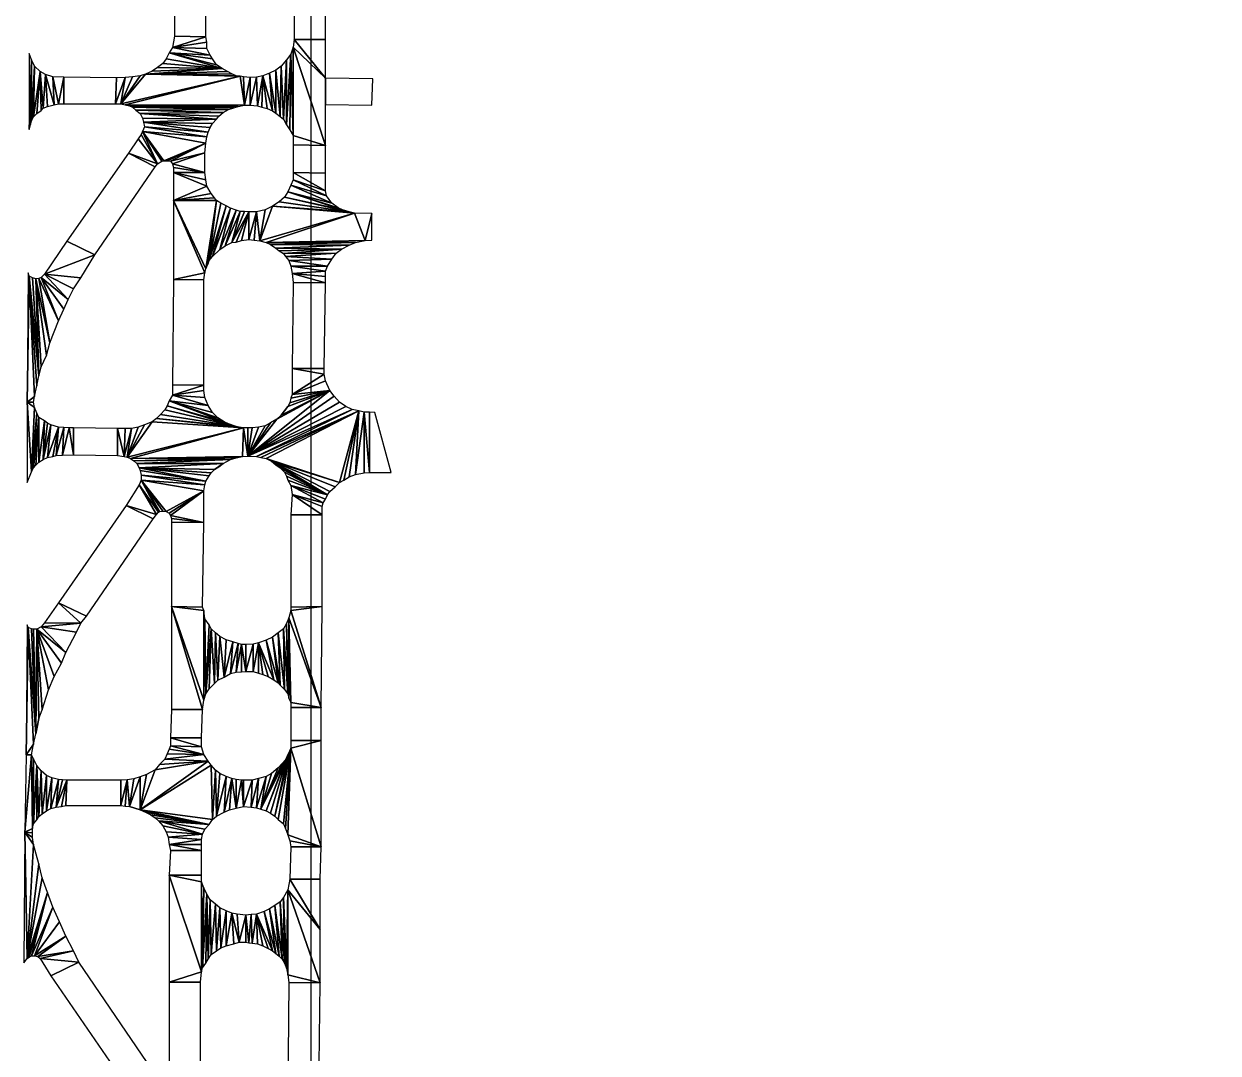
# Model space of a CAD drawing. Extents: x -35426928 to -35396732, y 11996534 to 12011444.
# Drawn here: x -35415096 to -35410660, y 12003824 to 12007646 of the extents above; entities that cross this region are included whole.
import ezdxf

# ---------------------------------------------------------------- set-up
doc = ezdxf.new("R2010")
doc.units = 0

msp = doc.modelspace()

# ---------------------------------------------------------------- linework, layer by layer
at = {"layer": 'mg_to_dxf', "color": 52}
for points in [[(-35408760.1, 12008976.7), (-35414029.9, 12008976.7), (-35414029.9, 12000583), (-35408760.1, 12000583)], [(-35414536, 12007704), (-35414536, 12007601), (-35414420, 12007599), (-35414420, 12007702)], [(-35414092, 12007692), (-35414092, 12007588), (-35413976, 12007588), (-35413976, 12007692)], [(-35414544, 12007559), (-35414544, 12007559), (-35414420, 12007599), (-35414536, 12007601)], [(-35414544, 12007559), (-35414544, 12007559), (-35414416, 12007578), (-35414420, 12007599)], [(-35414096, 12007560), (-35414096, 12007560), (-35413976, 12007445), (-35414092, 12007588)], [(-35414092, 12007588), (-35414092, 12007588), (-35413976, 12007445), (-35413976, 12007588)], [(-35414404, 12007530), (-35414404, 12007530), (-35414544, 12007559), (-35414556, 12007539)], [(-35414416, 12007555), (-35414416, 12007555), (-35414416, 12007578), (-35414544, 12007559)], [(-35414404, 12007530), (-35414404, 12007530), (-35414416, 12007555), (-35414544, 12007559)], [(-35414104, 12007534), (-35414104, 12007534), (-35414096, 12007232), (-35414096, 12007560)], [(-35414096, 12007232), (-35414096, 12007232), (-35413976, 12007195), (-35414096, 12007560)], [(-35414096, 12007560), (-35414096, 12007560), (-35413976, 12007195), (-35413976, 12007445)], [(-35415068, 12007513), (-35415068, 12007513), (-35415076, 12007537), (-35415076, 12007254)], [(-35415068, 12007513), (-35415068, 12007513), (-35415076, 12007254), (-35415072, 12007273)], [(-35415068, 12007287), (-35415068, 12007287), (-35415068, 12007513), (-35415072, 12007273)], [(-35415056, 12007489), (-35415056, 12007489), (-35415068, 12007513), (-35415068, 12007287)], [(-35414360, 12007481), (-35414360, 12007481), (-35414580, 12007499), (-35414600, 12007485)], [(-35414360, 12007481), (-35414360, 12007481), (-35414568, 12007517), (-35414580, 12007499)], [(-35414360, 12007481), (-35414360, 12007481), (-35414556, 12007539), (-35414568, 12007517)], [(-35414360, 12007481), (-35414360, 12007481), (-35414380, 12007495), (-35414556, 12007539)], [(-35414380, 12007495), (-35414380, 12007495), (-35414396, 12007517), (-35414556, 12007539)], [(-35414396, 12007517), (-35414396, 12007517), (-35414404, 12007530), (-35414556, 12007539)], [(-35414132, 12007292), (-35414132, 12007292), (-35414120, 12007513), (-35414140, 12007489)], [(-35414132, 12007292), (-35414132, 12007292), (-35414120, 12007272), (-35414120, 12007513)], [(-35414120, 12007272), (-35414120, 12007272), (-35414108, 12007253), (-35414104, 12007534)], [(-35414120, 12007272), (-35414120, 12007272), (-35414104, 12007534), (-35414120, 12007513)], [(-35414108, 12007253), (-35414108, 12007253), (-35414096, 12007232), (-35414104, 12007534)], [(-35415068, 12007287), (-35415068, 12007287), (-35415060, 12007301), (-35415056, 12007489)], [(-35415036, 12007470), (-35415036, 12007470), (-35415056, 12007489), (-35415060, 12007301)], [(-35415048, 12007314), (-35415048, 12007314), (-35415036, 12007470), (-35415060, 12007301)], [(-35415048, 12007314), (-35415048, 12007314), (-35415032, 12007325), (-35415036, 12007470)], [(-35415036, 12007470), (-35415036, 12007470), (-35415032, 12007325), (-35415024, 12007333)], [(-35415024, 12007333), (-35415024, 12007333), (-35415016, 12007459), (-35415036, 12007470)], [(-35415024, 12007333), (-35415024, 12007333), (-35415008, 12007340), (-35415016, 12007459)], [(-35415008, 12007340), (-35415008, 12007340), (-35414984, 12007346), (-35415016, 12007459)], [(-35414984, 12007346), (-35414984, 12007346), (-35414988, 12007450), (-35415016, 12007459)], [(-35414736, 12007349), (-35414736, 12007349), (-35414292, 12007452), (-35414644, 12007460)], [(-35414736, 12007349), (-35414736, 12007349), (-35414644, 12007460), (-35414664, 12007454)], [(-35414736, 12007349), (-35414736, 12007349), (-35414664, 12007454), (-35414692, 12007450)], [(-35414644, 12007460), (-35414644, 12007460), (-35414340, 12007470), (-35414360, 12007481)], [(-35414644, 12007460), (-35414644, 12007460), (-35414360, 12007481), (-35414620, 12007471)], [(-35414324, 12007461), (-35414324, 12007461), (-35414340, 12007470), (-35414644, 12007460)], [(-35414308, 12007454), (-35414308, 12007454), (-35414324, 12007461), (-35414644, 12007460)], [(-35414292, 12007452), (-35414292, 12007452), (-35414308, 12007454), (-35414644, 12007460)], [(-35414360, 12007481), (-35414360, 12007481), (-35414600, 12007485), (-35414620, 12007471)], [(-35414208, 12007454), (-35414208, 12007454), (-35414232, 12007449), (-35414228, 12007342)], [(-35414208, 12007454), (-35414208, 12007454), (-35414228, 12007342), (-35414212, 12007337)], [(-35414192, 12007332), (-35414192, 12007332), (-35414208, 12007454), (-35414212, 12007337)], [(-35414172, 12007324), (-35414172, 12007324), (-35414184, 12007464), (-35414208, 12007454)], [(-35414192, 12007332), (-35414192, 12007332), (-35414172, 12007324), (-35414208, 12007454)], [(-35414160, 12007315), (-35414160, 12007315), (-35414160, 12007474), (-35414184, 12007464)], [(-35414172, 12007324), (-35414172, 12007324), (-35414160, 12007315), (-35414184, 12007464)], [(-35414144, 12007303), (-35414144, 12007303), (-35414140, 12007489), (-35414160, 12007474)], [(-35414160, 12007315), (-35414160, 12007315), (-35414144, 12007303), (-35414160, 12007474)], [(-35414144, 12007303), (-35414144, 12007303), (-35414132, 12007292), (-35414140, 12007489)], [(-35414984, 12007346), (-35414984, 12007346), (-35414968, 12007349), (-35414988, 12007450)], [(-35414968, 12007349), (-35414968, 12007349), (-35414948, 12007449), (-35414988, 12007450)], [(-35414968, 12007349), (-35414968, 12007349), (-35414948, 12007350), (-35414948, 12007449)], [(-35414752, 12007446), (-35414948, 12007449), (-35414948, 12007350), (-35414756, 12007349)], [(-35414720, 12007447), (-35414720, 12007447), (-35414752, 12007446), (-35414756, 12007349)], [(-35414720, 12007447), (-35414720, 12007447), (-35414756, 12007349), (-35414736, 12007349)], [(-35414736, 12007349), (-35414736, 12007349), (-35414720, 12007346), (-35414292, 12007452)], [(-35414720, 12007447), (-35414720, 12007447), (-35414736, 12007349), (-35414692, 12007450)], [(-35414720, 12007346), (-35414720, 12007346), (-35414276, 12007344), (-35414292, 12007452)], [(-35414292, 12007452), (-35414292, 12007452), (-35414276, 12007344), (-35414280, 12007450)], [(-35414276, 12007344), (-35414276, 12007344), (-35414256, 12007447), (-35414280, 12007450)], [(-35414276, 12007344), (-35414276, 12007344), (-35414256, 12007344), (-35414256, 12007447)], [(-35414232, 12007449), (-35414232, 12007449), (-35414256, 12007447), (-35414256, 12007344)], [(-35414232, 12007449), (-35414232, 12007449), (-35414256, 12007344), (-35414228, 12007342)], [(-35413976, 12007347), (-35413804, 12007344), (-35413800, 12007442), (-35413976, 12007445)], [(-35414300, 12007340), (-35414300, 12007340), (-35414276, 12007344), (-35414720, 12007346)], [(-35414300, 12007340), (-35414300, 12007340), (-35414720, 12007346), (-35414704, 12007342)], [(-35414316, 12007335), (-35414316, 12007335), (-35414300, 12007340), (-35414704, 12007342)], [(-35414316, 12007335), (-35414316, 12007335), (-35414704, 12007342), (-35414692, 12007337)], [(-35414336, 12007328), (-35414336, 12007328), (-35414316, 12007335), (-35414692, 12007337)], [(-35414336, 12007328), (-35414336, 12007328), (-35414692, 12007337), (-35414680, 12007326)], [(-35414356, 12007317), (-35414356, 12007317), (-35414336, 12007328), (-35414680, 12007326)], [(-35414356, 12007317), (-35414356, 12007317), (-35414680, 12007326), (-35414664, 12007314)], [(-35414372, 12007304), (-35414372, 12007304), (-35414356, 12007317), (-35414664, 12007314)], [(-35414664, 12007314), (-35414664, 12007314), (-35414380, 12007292), (-35414372, 12007304)], [(-35414380, 12007292), (-35414380, 12007292), (-35414664, 12007314), (-35414656, 12007296)], [(-35414652, 12007282), (-35414652, 12007282), (-35414380, 12007292), (-35414656, 12007296)], [(-35414396, 12007276), (-35414396, 12007276), (-35414380, 12007292), (-35414652, 12007282)], [(-35414396, 12007276), (-35414396, 12007276), (-35414652, 12007282), (-35414404, 12007262)], [(-35414652, 12007282), (-35414652, 12007282), (-35414648, 12007264), (-35414412, 12007244)], [(-35414652, 12007282), (-35414652, 12007282), (-35414412, 12007244), (-35414404, 12007262)], [(-35414660, 12007236), (-35414660, 12007236), (-35414672, 12007219), (-35414600, 12007127)], [(-35414656, 12007247), (-35414656, 12007247), (-35414660, 12007236), (-35414600, 12007127)], [(-35414656, 12007247), (-35414656, 12007247), (-35414416, 12007227), (-35414648, 12007264)], [(-35414576, 12007138), (-35414576, 12007138), (-35414656, 12007247), (-35414584, 12007136)], [(-35414420, 12007204), (-35414420, 12007204), (-35414656, 12007247), (-35414576, 12007138)], [(-35414656, 12007247), (-35414656, 12007247), (-35414600, 12007127), (-35414584, 12007136)], [(-35414420, 12007204), (-35414420, 12007204), (-35414416, 12007227), (-35414656, 12007247)], [(-35414648, 12007264), (-35414648, 12007264), (-35414416, 12007227), (-35414412, 12007244)], [(-35414096, 12007232), (-35414096, 12007232), (-35414096, 12007197), (-35413976, 12007195)], [(-35414600, 12007127), (-35414600, 12007127), (-35414672, 12007219), (-35414708, 12007166)], [(-35414564, 12007138), (-35414564, 12007138), (-35414420, 12007204), (-35414576, 12007138)], [(-35414552, 12007136), (-35414552, 12007136), (-35414420, 12007204), (-35414564, 12007138)], [(-35414424, 12007168), (-35414424, 12007168), (-35414420, 12007204), (-35414552, 12007136)], [(-35414096, 12007197), (-35414096, 12007094), (-35413976, 12007092), (-35413976, 12007195)], [(-35414708, 12007166), (-35414936, 12006839), (-35414832, 12006789), (-35414608, 12007116)], [(-35414600, 12007127), (-35414600, 12007127), (-35414708, 12007166), (-35414608, 12007116)], [(-35414544, 12007127), (-35414544, 12007127), (-35414424, 12007168), (-35414552, 12007136)], [(-35414424, 12007094), (-35414424, 12007094), (-35414424, 12007168), (-35414544, 12007127)], [(-35414540, 12007113), (-35414540, 12007113), (-35414424, 12007094), (-35414544, 12007127)], [(-35414540, 12007113), (-35414540, 12007113), (-35414540, 12007095), (-35414424, 12007094)], [(-35414420, 12007067), (-35414420, 12007067), (-35414540, 12007095), (-35414416, 12007044)], [(-35414420, 12007067), (-35414420, 12007067), (-35414424, 12007094), (-35414540, 12007095)], [(-35414540, 12007095), (-35414540, 12007095), (-35414540, 12006991), (-35414416, 12007044)], [(-35413972, 12007008), (-35413972, 12007008), (-35414096, 12007067), (-35414104, 12007048)], [(-35413976, 12007026), (-35413976, 12007026), (-35413976, 12007092), (-35414096, 12007094)], [(-35413976, 12007026), (-35413976, 12007026), (-35414096, 12007094), (-35414096, 12007067)], [(-35413972, 12007008), (-35413972, 12007008), (-35413976, 12007026), (-35414096, 12007067)], [(-35414416, 12007044), (-35414416, 12007044), (-35414540, 12006991), (-35414400, 12007016)], [(-35414400, 12007016), (-35414400, 12007016), (-35414540, 12006991), (-35414388, 12007001)], [(-35413912, 12006956), (-35413912, 12006956), (-35414116, 12007023), (-35414128, 12007003)], [(-35413952, 12006981), (-35413952, 12006981), (-35414104, 12007048), (-35414116, 12007023)], [(-35413912, 12006956), (-35413912, 12006956), (-35413928, 12006963), (-35414116, 12007023)], [(-35413928, 12006963), (-35413928, 12006963), (-35413952, 12006981), (-35414116, 12007023)], [(-35413952, 12006981), (-35413952, 12006981), (-35413972, 12007008), (-35414104, 12007048)], [(-35414388, 12007001), (-35414388, 12007001), (-35414540, 12006991), (-35414380, 12006991)], [(-35414420, 12006737), (-35414420, 12006737), (-35414540, 12006991), (-35414424, 12006722)], [(-35414380, 12006991), (-35414380, 12006991), (-35414540, 12006991), (-35414420, 12006737)], [(-35414540, 12006991), (-35414540, 12006991), (-35414540, 12006697), (-35414424, 12006722)], [(-35414412, 12006756), (-35414412, 12006756), (-35414380, 12006991), (-35414420, 12006737)], [(-35414380, 12006991), (-35414380, 12006991), (-35414412, 12006756), (-35414408, 12006768)], [(-35414364, 12006980), (-35414364, 12006980), (-35414380, 12006991), (-35414408, 12006768)], [(-35414408, 12006768), (-35414408, 12006768), (-35414344, 12006971), (-35414364, 12006980)], [(-35414396, 12006782), (-35414396, 12006782), (-35414344, 12006971), (-35414408, 12006768)], [(-35414328, 12006962), (-35414328, 12006962), (-35414344, 12006971), (-35414396, 12006782)], [(-35413868, 12006944), (-35413868, 12006944), (-35414172, 12006969), (-35414220, 12006841)], [(-35414220, 12006841), (-35414220, 12006841), (-35414172, 12006969), (-35414200, 12006956)], [(-35413888, 12006948), (-35413888, 12006948), (-35414148, 12006985), (-35414172, 12006969)], [(-35413868, 12006944), (-35413868, 12006944), (-35413888, 12006948), (-35414172, 12006969)], [(-35413888, 12006948), (-35413888, 12006948), (-35414128, 12007003), (-35414148, 12006985)], [(-35413888, 12006948), (-35413888, 12006948), (-35413912, 12006956), (-35414128, 12007003)], [(-35414368, 12006808), (-35414368, 12006808), (-35414328, 12006962), (-35414396, 12006782)], [(-35414308, 12006955), (-35414308, 12006955), (-35414328, 12006962), (-35414368, 12006808)], [(-35414348, 12006822), (-35414348, 12006822), (-35414308, 12006955), (-35414368, 12006808)], [(-35414292, 12006950), (-35414292, 12006950), (-35414308, 12006955), (-35414348, 12006822)], [(-35414324, 12006834), (-35414324, 12006834), (-35414292, 12006950), (-35414348, 12006822)], [(-35414324, 12006834), (-35414324, 12006834), (-35414276, 12006949), (-35414292, 12006950)], [(-35414260, 12006948), (-35414260, 12006948), (-35414276, 12006949), (-35414324, 12006834)], [(-35414308, 12006836), (-35414308, 12006836), (-35414260, 12006948), (-35414324, 12006834)], [(-35414260, 12006948), (-35414260, 12006948), (-35414308, 12006836), (-35414288, 12006842)], [(-35414288, 12006842), (-35414288, 12006842), (-35414260, 12006845), (-35414260, 12006948)], [(-35414232, 12006948), (-35414232, 12006948), (-35414260, 12006948), (-35414260, 12006845)], [(-35414232, 12006948), (-35414232, 12006948), (-35414260, 12006845), (-35414240, 12006843)], [(-35414220, 12006841), (-35414220, 12006841), (-35414232, 12006948), (-35414240, 12006843)], [(-35414220, 12006841), (-35414220, 12006841), (-35414200, 12006956), (-35414232, 12006948)], [(-35414196, 12006835), (-35414196, 12006835), (-35413868, 12006944), (-35414220, 12006841)], [(-35414196, 12006835), (-35414196, 12006835), (-35413828, 12006842), (-35413868, 12006944)], [(-35413828, 12006842), (-35413828, 12006842), (-35413804, 12006942), (-35413868, 12006944)], [(-35413828, 12006842), (-35413828, 12006842), (-35413804, 12006843), (-35413804, 12006942)], [(-35415020, 12006717), (-35415020, 12006717), (-35414832, 12006789), (-35414936, 12006839)], [(-35413864, 12006835), (-35413864, 12006835), (-35413828, 12006842), (-35414196, 12006835)], [(-35413864, 12006835), (-35413864, 12006835), (-35414196, 12006835), (-35414180, 12006827)], [(-35413888, 12006825), (-35413888, 12006825), (-35413864, 12006835), (-35414180, 12006827)], [(-35415020, 12006717), (-35415020, 12006717), (-35414884, 12006703), (-35414832, 12006789)], [(-35413888, 12006825), (-35413888, 12006825), (-35414180, 12006827), (-35414160, 12006814)], [(-35413916, 12006810), (-35413916, 12006810), (-35413888, 12006825), (-35414160, 12006814)], [(-35413916, 12006810), (-35413916, 12006810), (-35414160, 12006814), (-35414148, 12006804)], [(-35413916, 12006810), (-35413916, 12006810), (-35414148, 12006804), (-35414132, 12006793)], [(-35413936, 12006795), (-35413936, 12006795), (-35413916, 12006810), (-35414132, 12006793)], [(-35413936, 12006795), (-35413936, 12006795), (-35414132, 12006793), (-35414124, 12006782)], [(-35413952, 12006772), (-35413952, 12006772), (-35413936, 12006795), (-35414124, 12006782)], [(-35413952, 12006772), (-35413952, 12006772), (-35414124, 12006782), (-35414112, 12006767)], [(-35413968, 12006747), (-35413968, 12006747), (-35413952, 12006772), (-35414112, 12006767)], [(-35413968, 12006747), (-35413968, 12006747), (-35414112, 12006767), (-35414104, 12006746)], [(-35413976, 12006728), (-35413976, 12006728), (-35413968, 12006747), (-35414104, 12006746)], [(-35413976, 12006728), (-35413976, 12006728), (-35414104, 12006746), (-35414100, 12006719)], [(-35415076, 12006710), (-35415076, 12006710), (-35415080, 12006722), (-35415084, 12006241)], [(-35415076, 12006710), (-35415076, 12006710), (-35415084, 12006241), (-35415056, 12006263)], [(-35415064, 12006703), (-35415064, 12006703), (-35415076, 12006710), (-35415040, 12006339)], [(-35415048, 12006302), (-35415048, 12006302), (-35415076, 12006710), (-35415056, 12006263)], [(-35415040, 12006339), (-35415040, 12006339), (-35415076, 12006710), (-35415048, 12006302)], [(-35415040, 12006339), (-35415040, 12006339), (-35415052, 12006700), (-35415064, 12006703)], [(-35415040, 12006701), (-35415040, 12006701), (-35415052, 12006700), (-35415000, 12006462)], [(-35415032, 12006373), (-35415032, 12006373), (-35415052, 12006700), (-35415040, 12006339)], [(-35415032, 12006373), (-35415032, 12006373), (-35415012, 12006415), (-35415052, 12006700)], [(-35415012, 12006415), (-35415012, 12006415), (-35415000, 12006462), (-35415052, 12006700)], [(-35415040, 12006701), (-35415040, 12006701), (-35414968, 12006544), (-35415032, 12006705)], [(-35415000, 12006462), (-35415000, 12006462), (-35414968, 12006544), (-35415040, 12006701)], [(-35415032, 12006705), (-35415032, 12006705), (-35414932, 12006623), (-35415020, 12006717)], [(-35414968, 12006544), (-35414968, 12006544), (-35414948, 12006587), (-35415032, 12006705)], [(-35414948, 12006587), (-35414948, 12006587), (-35414932, 12006623), (-35415032, 12006705)], [(-35414932, 12006623), (-35414932, 12006623), (-35414912, 12006662), (-35415020, 12006717)], [(-35414912, 12006662), (-35414912, 12006662), (-35414884, 12006703), (-35415020, 12006717)], [(-35414424, 12006722), (-35414424, 12006722), (-35414540, 12006697), (-35414428, 12006696)], [(-35413976, 12006728), (-35413976, 12006728), (-35414100, 12006719), (-35413976, 12006708)], [(-35414100, 12006719), (-35414100, 12006719), (-35414096, 12006686), (-35413976, 12006685)], [(-35414100, 12006719), (-35414100, 12006719), (-35413976, 12006685), (-35413976, 12006708)], [(-35414540, 12006697), (-35414544, 12006306), (-35414428, 12006305), (-35414428, 12006696)], [(-35413980, 12006366), (-35413976, 12006685), (-35414096, 12006686), (-35414100, 12006367)], [(-35413980, 12006346), (-35413980, 12006346), (-35413980, 12006366), (-35414100, 12006367)], [(-35413980, 12006346), (-35413980, 12006346), (-35414100, 12006367), (-35414100, 12006270)], [(-35413976, 12006321), (-35413976, 12006321), (-35413980, 12006346), (-35414100, 12006270)], [(-35414544, 12006267), (-35414544, 12006267), (-35414428, 12006305), (-35414544, 12006306)], [(-35414544, 12006267), (-35414544, 12006267), (-35414428, 12006285), (-35414428, 12006305)], [(-35414100, 12006270), (-35414100, 12006270), (-35413960, 12006285), (-35413976, 12006321)], [(-35415056, 12006263), (-35415056, 12006263), (-35415084, 12006241), (-35415060, 12006242)], [(-35414412, 12006229), (-35414412, 12006229), (-35414544, 12006267), (-35414556, 12006246)], [(-35414424, 12006259), (-35414424, 12006259), (-35414428, 12006285), (-35414544, 12006267)], [(-35414412, 12006229), (-35414412, 12006229), (-35414424, 12006259), (-35414544, 12006267)], [(-35414264, 12006041), (-35414264, 12006041), (-35413960, 12006285), (-35414156, 12006178)], [(-35414264, 12006041), (-35414264, 12006041), (-35413944, 12006264), (-35413960, 12006285)], [(-35414264, 12006041), (-35414264, 12006041), (-35413924, 12006242), (-35413944, 12006264)], [(-35414156, 12006178), (-35414156, 12006178), (-35413960, 12006285), (-35414140, 12006193)], [(-35413960, 12006285), (-35413960, 12006285), (-35414116, 12006225), (-35414140, 12006193)], [(-35413960, 12006285), (-35413960, 12006285), (-35414108, 12006239), (-35414116, 12006225)], [(-35413960, 12006285), (-35413960, 12006285), (-35414104, 12006256), (-35414108, 12006239)], [(-35413960, 12006285), (-35413960, 12006285), (-35414100, 12006270), (-35414104, 12006256)], [(-35415056, 12006222), (-35415056, 12006222), (-35415060, 12006242), (-35415084, 12006241)], [(-35415056, 12006222), (-35415056, 12006222), (-35415084, 12006241), (-35415068, 12005983)], [(-35415068, 12005983), (-35415068, 12005983), (-35415084, 12006241), (-35415084, 12005943)], [(-35415048, 12006200), (-35415048, 12006200), (-35415056, 12006222), (-35415068, 12005983)], [(-35414308, 12006151), (-35414308, 12006151), (-35414572, 12006213), (-35414588, 12006195)], [(-35414308, 12006151), (-35414308, 12006151), (-35414564, 12006228), (-35414572, 12006213)], [(-35414352, 12006168), (-35414352, 12006168), (-35414556, 12006246), (-35414564, 12006228)], [(-35414308, 12006151), (-35414308, 12006151), (-35414336, 12006161), (-35414564, 12006228)], [(-35414336, 12006161), (-35414336, 12006161), (-35414352, 12006168), (-35414564, 12006228)], [(-35414352, 12006168), (-35414352, 12006168), (-35414376, 12006183), (-35414556, 12006246)], [(-35414376, 12006183), (-35414376, 12006183), (-35414396, 12006203), (-35414556, 12006246)], [(-35414396, 12006203), (-35414396, 12006203), (-35414412, 12006229), (-35414556, 12006246)], [(-35414264, 12006041), (-35414264, 12006041), (-35413900, 12006225), (-35413924, 12006242)], [(-35414264, 12006041), (-35414264, 12006041), (-35413876, 12006214), (-35413900, 12006225)], [(-35414264, 12006041), (-35414264, 12006041), (-35414232, 12006040), (-35413876, 12006214)], [(-35413876, 12006214), (-35413876, 12006214), (-35414232, 12006040), (-35413852, 12006209)], [(-35414116, 12006225), (-35414116, 12006225), (-35414128, 12006210), (-35414140, 12006193)], [(-35415048, 12006200), (-35415048, 12006200), (-35415068, 12005983), (-35415060, 12005998)], [(-35415040, 12006185), (-35415040, 12006185), (-35415048, 12006200), (-35415060, 12005998)], [(-35415040, 12006185), (-35415040, 12006185), (-35415060, 12005998), (-35415052, 12006008)], [(-35415040, 12006019), (-35415040, 12006019), (-35415040, 12006185), (-35415052, 12006008)], [(-35415020, 12006172), (-35415020, 12006172), (-35415040, 12006185), (-35415040, 12006019)], [(-35415024, 12006028), (-35415024, 12006028), (-35415020, 12006172), (-35415040, 12006019)], [(-35415008, 12006163), (-35415008, 12006163), (-35415020, 12006172), (-35415024, 12006028)], [(-35414712, 12006037), (-35414712, 12006037), (-35414280, 12006146), (-35414620, 12006168)], [(-35414712, 12006037), (-35414712, 12006037), (-35414620, 12006168), (-35414648, 12006157)], [(-35414620, 12006168), (-35414620, 12006168), (-35414280, 12006146), (-35414604, 12006181)], [(-35414308, 12006151), (-35414308, 12006151), (-35414588, 12006195), (-35414604, 12006181)], [(-35414280, 12006146), (-35414280, 12006146), (-35414296, 12006149), (-35414604, 12006181)], [(-35414296, 12006149), (-35414296, 12006149), (-35414308, 12006151), (-35414604, 12006181)], [(-35414264, 12006041), (-35414264, 12006041), (-35414156, 12006178), (-35414180, 12006165)], [(-35414232, 12006040), (-35414232, 12006040), (-35414216, 12006036), (-35413852, 12006209)], [(-35413852, 12006209), (-35413852, 12006209), (-35414216, 12006036), (-35414196, 12006032)], [(-35413852, 12006209), (-35413852, 12006209), (-35414196, 12006032), (-35413924, 12005943)], [(-35413852, 12006209), (-35413852, 12006209), (-35413924, 12005943), (-35413908, 12005952)], [(-35413852, 12006209), (-35413852, 12006209), (-35413908, 12005952), (-35413888, 12005964)], [(-35413852, 12006209), (-35413852, 12006209), (-35413888, 12005964), (-35413864, 12005973)], [(-35413852, 12006209), (-35413852, 12006209), (-35413864, 12005973), (-35413832, 12006204)], [(-35413832, 12006204), (-35413832, 12006204), (-35413864, 12005973), (-35413832, 12005979)], [(-35413832, 12006204), (-35413832, 12006204), (-35413812, 12005980), (-35413812, 12006204)], [(-35413832, 12005979), (-35413832, 12005979), (-35413812, 12005980), (-35413832, 12006204)], [(-35413812, 12005980), (-35413732, 12005980), (-35413792, 12006203), (-35413812, 12006204)], [(-35414996, 12006157), (-35414996, 12006157), (-35415008, 12006163), (-35415024, 12006028)], [(-35414996, 12006157), (-35414996, 12006157), (-35415024, 12006028), (-35415008, 12006036)], [(-35414968, 12006149), (-35414968, 12006149), (-35414996, 12006157), (-35415008, 12006036)], [(-35414968, 12006149), (-35414968, 12006149), (-35415008, 12006036), (-35414988, 12006040)], [(-35414976, 12006043), (-35414976, 12006043), (-35414968, 12006149), (-35414988, 12006040)], [(-35414948, 12006147), (-35414948, 12006147), (-35414968, 12006149), (-35414976, 12006043)], [(-35414952, 12006044), (-35414952, 12006044), (-35414948, 12006147), (-35414976, 12006043)], [(-35414952, 12006044), (-35414952, 12006044), (-35414928, 12006146), (-35414948, 12006147)], [(-35414952, 12006044), (-35414952, 12006044), (-35414912, 12006046), (-35414928, 12006146)], [(-35414928, 12006146), (-35414928, 12006146), (-35414912, 12006046), (-35414912, 12006146)], [(-35414912, 12006046), (-35414748, 12006043), (-35414748, 12006143), (-35414912, 12006146)], [(-35414724, 12006040), (-35414724, 12006040), (-35414720, 12006144), (-35414748, 12006143)], [(-35414724, 12006040), (-35414724, 12006040), (-35414748, 12006143), (-35414748, 12006043)], [(-35414712, 12006037), (-35414712, 12006037), (-35414696, 12006144), (-35414724, 12006040)], [(-35414696, 12006144), (-35414696, 12006144), (-35414720, 12006144), (-35414724, 12006040)], [(-35414712, 12006037), (-35414712, 12006037), (-35414648, 12006157), (-35414672, 12006149)], [(-35414712, 12006037), (-35414712, 12006037), (-35414672, 12006149), (-35414696, 12006144)], [(-35414700, 12006032), (-35414700, 12006032), (-35414280, 12006146), (-35414712, 12006037)], [(-35414700, 12006032), (-35414700, 12006032), (-35414284, 12006040), (-35414280, 12006146)], [(-35414284, 12006040), (-35414284, 12006040), (-35414264, 12006041), (-35414280, 12006146)], [(-35414280, 12006146), (-35414280, 12006146), (-35414264, 12006041), (-35414264, 12006146)], [(-35414264, 12006041), (-35414264, 12006041), (-35414180, 12006165), (-35414200, 12006154)], [(-35414264, 12006041), (-35414264, 12006041), (-35414200, 12006154), (-35414224, 12006149)], [(-35414248, 12006146), (-35414248, 12006146), (-35414264, 12006041), (-35414224, 12006149)], [(-35414248, 12006146), (-35414248, 12006146), (-35414264, 12006146), (-35414264, 12006041)], [(-35414308, 12006035), (-35414308, 12006035), (-35414284, 12006040), (-35414700, 12006032)], [(-35414308, 12006035), (-35414308, 12006035), (-35414700, 12006032), (-35414688, 12006023)], [(-35414328, 12006029), (-35414328, 12006029), (-35414308, 12006035), (-35414688, 12006023)], [(-35414328, 12006029), (-35414328, 12006029), (-35414688, 12006023), (-35414676, 12006014)], [(-35414356, 12006014), (-35414356, 12006014), (-35414328, 12006029), (-35414676, 12006014)], [(-35414356, 12006014), (-35414356, 12006014), (-35414676, 12006014), (-35414668, 12005998)], [(-35414388, 12005991), (-35414388, 12005991), (-35414356, 12006014), (-35414668, 12005998)], [(-35414388, 12005991), (-35414388, 12005991), (-35414668, 12005998), (-35414400, 12005979)], [(-35414668, 12005998), (-35414668, 12005998), (-35414664, 12005987), (-35414420, 12005948)], [(-35414668, 12005998), (-35414668, 12005998), (-35414408, 12005968), (-35414400, 12005979)], [(-35414668, 12005998), (-35414668, 12005998), (-35414420, 12005948), (-35414408, 12005968)], [(-35414388, 12005991), (-35414388, 12005991), (-35414372, 12006001), (-35414356, 12006014)], [(-35414196, 12006032), (-35414196, 12006032), (-35414176, 12006022), (-35413924, 12005943)], [(-35414176, 12006022), (-35414176, 12006022), (-35414160, 12006009), (-35413968, 12005897)], [(-35414176, 12006022), (-35414176, 12006022), (-35413940, 12005927), (-35413924, 12005943)], [(-35414176, 12006022), (-35414176, 12006022), (-35413960, 12005909), (-35413940, 12005927)], [(-35414176, 12006022), (-35414176, 12006022), (-35413968, 12005897), (-35413960, 12005909)], [(-35414160, 12006009), (-35414160, 12006009), (-35414144, 12005997), (-35413968, 12005897)], [(-35414144, 12005997), (-35414144, 12005997), (-35414128, 12005982), (-35413968, 12005897)], [(-35414660, 12005952), (-35414660, 12005952), (-35414668, 12005934), (-35414596, 12005833)], [(-35414664, 12005987), (-35414664, 12005987), (-35414660, 12005970), (-35414420, 12005948)], [(-35414660, 12005970), (-35414660, 12005970), (-35414424, 12005934), (-35414420, 12005948)], [(-35414660, 12005952), (-35414660, 12005952), (-35414424, 12005934), (-35414660, 12005970)], [(-35414428, 12005912), (-35414428, 12005912), (-35414660, 12005952), (-35414568, 12005835)], [(-35414580, 12005837), (-35414580, 12005837), (-35414660, 12005952), (-35414592, 12005835)], [(-35414568, 12005835), (-35414568, 12005835), (-35414660, 12005952), (-35414580, 12005837)], [(-35414660, 12005952), (-35414660, 12005952), (-35414596, 12005833), (-35414592, 12005835)], [(-35414428, 12005912), (-35414428, 12005912), (-35414424, 12005934), (-35414660, 12005952)], [(-35414128, 12005982), (-35414128, 12005982), (-35414120, 12005966), (-35413968, 12005897)], [(-35414120, 12005966), (-35414120, 12005966), (-35414116, 12005952), (-35413968, 12005897)], [(-35414116, 12005952), (-35414116, 12005952), (-35414104, 12005932), (-35413968, 12005897)], [(-35414668, 12005934), (-35414668, 12005934), (-35414716, 12005858), (-35414604, 12005824)], [(-35414596, 12005833), (-35414596, 12005833), (-35414668, 12005934), (-35414604, 12005824)], [(-35414556, 12005829), (-35414556, 12005829), (-35414428, 12005912), (-35414568, 12005835)], [(-35414552, 12005820), (-35414552, 12005820), (-35414428, 12005912), (-35414556, 12005829)], [(-35414428, 12005795), (-35414428, 12005795), (-35414428, 12005912), (-35414552, 12005820)], [(-35413976, 12005881), (-35413976, 12005881), (-35413968, 12005897), (-35414104, 12005932)], [(-35413976, 12005881), (-35413976, 12005881), (-35414104, 12005932), (-35413984, 12005867)], [(-35414104, 12005932), (-35414104, 12005932), (-35414100, 12005898), (-35413984, 12005867)], [(-35414716, 12005858), (-35414968, 12005496), (-35414864, 12005447), (-35414616, 12005808)], [(-35414604, 12005824), (-35414604, 12005824), (-35414716, 12005858), (-35414616, 12005808)], [(-35414100, 12005898), (-35414100, 12005898), (-35414104, 12005823), (-35413988, 12005823)], [(-35413984, 12005867), (-35413984, 12005867), (-35414100, 12005898), (-35413988, 12005854)], [(-35414100, 12005898), (-35414100, 12005898), (-35413988, 12005823), (-35413988, 12005854)], [(-35414548, 12005809), (-35414548, 12005809), (-35414428, 12005795), (-35414552, 12005820)], [(-35413988, 12005482), (-35413988, 12005823), (-35414104, 12005823), (-35414104, 12005480)], [(-35414548, 12005809), (-35414548, 12005809), (-35414548, 12005796), (-35414428, 12005795)], [(-35414548, 12005796), (-35414548, 12005482), (-35414432, 12005480), (-35414428, 12005795)], [(-35414884, 12005421), (-35414884, 12005421), (-35414968, 12005496), (-35415020, 12005422)], [(-35414884, 12005421), (-35414884, 12005421), (-35414864, 12005447), (-35414968, 12005496)], [(-35414548, 12005482), (-35414548, 12005482), (-35414428, 12005467), (-35414432, 12005480)], [(-35414428, 12005134), (-35414428, 12005134), (-35414428, 12005467), (-35414548, 12005482)], [(-35414428, 12005134), (-35414428, 12005134), (-35414548, 12005482), (-35414432, 12005100)], [(-35414432, 12005100), (-35414432, 12005100), (-35414548, 12005482), (-35414548, 12005100)], [(-35414424, 12005437), (-35414424, 12005437), (-35414428, 12005467), (-35414428, 12005134)], [(-35414112, 12005440), (-35414112, 12005440), (-35413992, 12005107), (-35414104, 12005467)], [(-35414104, 12005467), (-35414104, 12005467), (-35413988, 12005482), (-35414104, 12005480)], [(-35413992, 12005107), (-35413992, 12005107), (-35413988, 12005482), (-35414104, 12005467)], [(-35415080, 12005405), (-35415080, 12005405), (-35415084, 12005414), (-35415088, 12004931)], [(-35415032, 12005407), (-35415032, 12005407), (-35414884, 12005421), (-35415020, 12005422)], [(-35415032, 12005407), (-35415032, 12005407), (-35414900, 12005387), (-35414884, 12005421)], [(-35414420, 12005158), (-35414420, 12005158), (-35414424, 12005437), (-35414428, 12005134)], [(-35414408, 12005414), (-35414408, 12005414), (-35414424, 12005437), (-35414420, 12005158)], [(-35414400, 12005400), (-35414400, 12005400), (-35414408, 12005414), (-35414420, 12005158)], [(-35414116, 12005158), (-35414116, 12005158), (-35414120, 12005419), (-35414132, 12005400)], [(-35414112, 12005142), (-35414112, 12005142), (-35414112, 12005440), (-35414120, 12005419)], [(-35414116, 12005158), (-35414116, 12005158), (-35414112, 12005142), (-35414120, 12005419)], [(-35414112, 12005142), (-35414112, 12005142), (-35414104, 12005126), (-35414112, 12005440)], [(-35414104, 12005126), (-35414104, 12005126), (-35413992, 12005107), (-35414112, 12005440)], [(-35415080, 12005405), (-35415080, 12005405), (-35415088, 12004931), (-35415060, 12004971)], [(-35415052, 12005009), (-35415052, 12005009), (-35415080, 12005405), (-35415060, 12004971)], [(-35415068, 12005400), (-35415068, 12005400), (-35415080, 12005405), (-35415052, 12005009)], [(-35415052, 12005009), (-35415052, 12005009), (-35415060, 12005398), (-35415068, 12005400)], [(-35415052, 12005009), (-35415052, 12005009), (-35415048, 12005398), (-35415060, 12005398)], [(-35415040, 12005066), (-35415040, 12005066), (-35415048, 12005398), (-35415052, 12005009)], [(-35415048, 12005398), (-35415048, 12005398), (-35414940, 12005312), (-35415032, 12005407)], [(-35415040, 12005066), (-35415040, 12005066), (-35415028, 12005099), (-35415048, 12005398)], [(-35415028, 12005099), (-35415028, 12005099), (-35415004, 12005173), (-35415048, 12005398)], [(-35415004, 12005173), (-35415004, 12005173), (-35414984, 12005222), (-35415048, 12005398)], [(-35415048, 12005398), (-35415048, 12005398), (-35414956, 12005272), (-35414940, 12005312)], [(-35414984, 12005222), (-35414984, 12005222), (-35414956, 12005272), (-35415048, 12005398)], [(-35414940, 12005312), (-35414940, 12005312), (-35414900, 12005387), (-35415032, 12005407)], [(-35414400, 12005400), (-35414400, 12005400), (-35414420, 12005158), (-35414408, 12005176)], [(-35414388, 12005197), (-35414388, 12005197), (-35414400, 12005400), (-35414408, 12005176)], [(-35414384, 12005384), (-35414384, 12005384), (-35414400, 12005400), (-35414388, 12005197)], [(-35414376, 12005209), (-35414376, 12005209), (-35414384, 12005384), (-35414388, 12005197)], [(-35414368, 12005371), (-35414368, 12005371), (-35414384, 12005384), (-35414376, 12005209)], [(-35414352, 12005220), (-35414352, 12005220), (-35414368, 12005371), (-35414376, 12005209)], [(-35414344, 12005358), (-35414344, 12005358), (-35414368, 12005371), (-35414352, 12005220)], [(-35414144, 12005190), (-35414144, 12005190), (-35414152, 12005384), (-35414172, 12005368)], [(-35414128, 12005174), (-35414128, 12005174), (-35414132, 12005400), (-35414152, 12005384)], [(-35414144, 12005190), (-35414144, 12005190), (-35414128, 12005174), (-35414152, 12005384)], [(-35414128, 12005174), (-35414128, 12005174), (-35414116, 12005158), (-35414132, 12005400)], [(-35414320, 12005351), (-35414320, 12005351), (-35414344, 12005358), (-35414352, 12005220)], [(-35414320, 12005351), (-35414320, 12005351), (-35414352, 12005220), (-35414328, 12005233)], [(-35414328, 12005233), (-35414328, 12005233), (-35414300, 12005345), (-35414320, 12005351)], [(-35414328, 12005233), (-35414328, 12005233), (-35414308, 12005238), (-35414300, 12005345)], [(-35414300, 12005345), (-35414300, 12005345), (-35414308, 12005238), (-35414288, 12005341)], [(-35414308, 12005238), (-35414308, 12005238), (-35414288, 12005240), (-35414288, 12005341)], [(-35414288, 12005341), (-35414288, 12005341), (-35414288, 12005240), (-35414272, 12005241)], [(-35414288, 12005341), (-35414288, 12005341), (-35414272, 12005241), (-35414272, 12005341)], [(-35414244, 12005343), (-35414244, 12005343), (-35414272, 12005341), (-35414272, 12005241)], [(-35414244, 12005343), (-35414244, 12005343), (-35414272, 12005241), (-35414244, 12005241)], [(-35414224, 12005347), (-35414224, 12005347), (-35414244, 12005343), (-35414244, 12005241)], [(-35414224, 12005347), (-35414224, 12005347), (-35414244, 12005241), (-35414224, 12005235)], [(-35414168, 12005210), (-35414168, 12005210), (-35414196, 12005357), (-35414224, 12005347)], [(-35414188, 12005222), (-35414188, 12005222), (-35414224, 12005347), (-35414208, 12005230)], [(-35414188, 12005222), (-35414188, 12005222), (-35414168, 12005210), (-35414224, 12005347)], [(-35414224, 12005347), (-35414224, 12005347), (-35414224, 12005235), (-35414208, 12005230)], [(-35414152, 12005199), (-35414152, 12005199), (-35414172, 12005368), (-35414196, 12005357)], [(-35414168, 12005210), (-35414168, 12005210), (-35414152, 12005199), (-35414196, 12005357)], [(-35414152, 12005199), (-35414152, 12005199), (-35414144, 12005190), (-35414172, 12005368)], [(-35414104, 12005126), (-35414104, 12005126), (-35414104, 12005107), (-35413992, 12005107)], [(-35413992, 12004985), (-35413992, 12005107), (-35414104, 12005107), (-35414104, 12004985)], [(-35415052, 12005009), (-35415052, 12005009), (-35415044, 12005039), (-35415040, 12005066)], [(-35414436, 12004995), (-35414432, 12005100), (-35414548, 12005100), (-35414552, 12004995)], [(-35415060, 12004971), (-35415060, 12004971), (-35415088, 12004931), (-35415068, 12004931)], [(-35414436, 12004961), (-35414436, 12004961), (-35414436, 12004995), (-35414552, 12004995)], [(-35414436, 12004961), (-35414436, 12004961), (-35414552, 12004995), (-35414552, 12004965)], [(-35414104, 12004956), (-35414104, 12004956), (-35413992, 12004985), (-35414104, 12004985)], [(-35413992, 12004590), (-35413992, 12004590), (-35413992, 12004985), (-35414104, 12004956)], [(-35415068, 12004931), (-35415068, 12004931), (-35415088, 12004931), (-35415092, 12004644)], [(-35415068, 12004931), (-35415068, 12004931), (-35415092, 12004644), (-35415064, 12004658)], [(-35415060, 12004917), (-35415060, 12004917), (-35415068, 12004931), (-35415064, 12004658)], [(-35414572, 12004915), (-35414572, 12004915), (-35414428, 12004933), (-35414564, 12004935)], [(-35414572, 12004915), (-35414572, 12004915), (-35414412, 12004908), (-35414428, 12004933)], [(-35414564, 12004935), (-35414564, 12004935), (-35414428, 12004933), (-35414556, 12004953)], [(-35414428, 12004933), (-35414428, 12004933), (-35414552, 12004965), (-35414556, 12004953)], [(-35414428, 12004933), (-35414428, 12004933), (-35414436, 12004961), (-35414552, 12004965)], [(-35414116, 12004932), (-35414116, 12004932), (-35414124, 12004913), (-35414196, 12004723)], [(-35414116, 12004932), (-35414116, 12004932), (-35414196, 12004723), (-35414180, 12004715)], [(-35414116, 12004932), (-35414116, 12004932), (-35414180, 12004715), (-35414164, 12004704)], [(-35414104, 12004956), (-35414104, 12004956), (-35414116, 12004932), (-35414164, 12004704)], [(-35414104, 12004956), (-35414104, 12004956), (-35414164, 12004704), (-35414152, 12004691)], [(-35414104, 12004956), (-35414104, 12004956), (-35414152, 12004691), (-35414132, 12004675)], [(-35414104, 12004956), (-35414104, 12004956), (-35414132, 12004675), (-35414124, 12004658)], [(-35414116, 12004634), (-35414116, 12004634), (-35414104, 12004956), (-35414124, 12004658)], [(-35414116, 12004634), (-35414116, 12004634), (-35413992, 12004590), (-35414104, 12004956)], [(-35415060, 12004917), (-35415060, 12004917), (-35415064, 12004658), (-35415060, 12004675)], [(-35415048, 12004892), (-35415048, 12004892), (-35415060, 12004917), (-35415060, 12004675)], [(-35415048, 12004892), (-35415048, 12004892), (-35415060, 12004675), (-35415048, 12004690)], [(-35415040, 12004702), (-35415040, 12004702), (-35415048, 12004892), (-35415048, 12004690)], [(-35415032, 12004872), (-35415032, 12004872), (-35415048, 12004892), (-35415040, 12004702)], [(-35414664, 12004727), (-35414664, 12004727), (-35414412, 12004908), (-35414608, 12004876)], [(-35414664, 12004727), (-35414664, 12004727), (-35414400, 12004893), (-35414412, 12004908)], [(-35414400, 12004893), (-35414400, 12004893), (-35414664, 12004727), (-35414396, 12004691)], [(-35414608, 12004876), (-35414608, 12004876), (-35414412, 12004908), (-35414592, 12004896)], [(-35414592, 12004896), (-35414592, 12004896), (-35414412, 12004908), (-35414572, 12004915)], [(-35414384, 12004875), (-35414384, 12004875), (-35414400, 12004893), (-35414396, 12004691)], [(-35414124, 12004913), (-35414124, 12004913), (-35414136, 12004899), (-35414216, 12004730)], [(-35414124, 12004913), (-35414124, 12004913), (-35414216, 12004730), (-35414196, 12004723)], [(-35414136, 12004899), (-35414136, 12004899), (-35414152, 12004883), (-35414216, 12004730)], [(-35414152, 12004883), (-35414152, 12004883), (-35414176, 12004862), (-35414216, 12004730)], [(-35415028, 12004712), (-35415028, 12004712), (-35415032, 12004872), (-35415040, 12004702)], [(-35415012, 12004855), (-35415012, 12004855), (-35415032, 12004872), (-35415028, 12004712)], [(-35415012, 12004723), (-35415012, 12004723), (-35415012, 12004855), (-35415028, 12004712)], [(-35414992, 12004846), (-35414992, 12004846), (-35415012, 12004855), (-35415012, 12004723)], [(-35414996, 12004732), (-35414996, 12004732), (-35414992, 12004846), (-35415012, 12004723)], [(-35414968, 12004840), (-35414968, 12004840), (-35414992, 12004846), (-35414996, 12004732)], [(-35414976, 12004737), (-35414976, 12004737), (-35414968, 12004840), (-35414996, 12004732)], [(-35414976, 12004737), (-35414976, 12004737), (-35414952, 12004839), (-35414968, 12004840)], [(-35414936, 12004837), (-35414936, 12004837), (-35414952, 12004839), (-35414976, 12004737)], [(-35414956, 12004740), (-35414956, 12004740), (-35414936, 12004837), (-35414976, 12004737)], [(-35414956, 12004740), (-35414956, 12004740), (-35414940, 12004743), (-35414936, 12004837)], [(-35414940, 12004743), (-35414736, 12004743), (-35414736, 12004837), (-35414936, 12004837)], [(-35414712, 12004839), (-35414712, 12004839), (-35414736, 12004837), (-35414736, 12004743)], [(-35414712, 12004839), (-35414712, 12004839), (-35414736, 12004743), (-35414720, 12004741)], [(-35414704, 12004740), (-35414704, 12004740), (-35414712, 12004839), (-35414720, 12004741)], [(-35414688, 12004842), (-35414688, 12004842), (-35414712, 12004839), (-35414704, 12004740)], [(-35414688, 12004842), (-35414688, 12004842), (-35414704, 12004740), (-35414664, 12004850)], [(-35414664, 12004850), (-35414664, 12004850), (-35414704, 12004740), (-35414664, 12004727)], [(-35414664, 12004727), (-35414664, 12004727), (-35414608, 12004876), (-35414640, 12004858)], [(-35414664, 12004727), (-35414664, 12004727), (-35414640, 12004858), (-35414664, 12004850)], [(-35414384, 12004875), (-35414384, 12004875), (-35414396, 12004691), (-35414380, 12004704)], [(-35414368, 12004862), (-35414368, 12004862), (-35414384, 12004875), (-35414380, 12004704)], [(-35414368, 12004862), (-35414368, 12004862), (-35414380, 12004704), (-35414344, 12004851)], [(-35414344, 12004851), (-35414344, 12004851), (-35414380, 12004704), (-35414352, 12004719)], [(-35414344, 12004851), (-35414344, 12004851), (-35414352, 12004719), (-35414324, 12004844)], [(-35414324, 12004844), (-35414324, 12004844), (-35414352, 12004719), (-35414332, 12004727)], [(-35414324, 12004844), (-35414324, 12004844), (-35414332, 12004727), (-35414308, 12004733)], [(-35414324, 12004844), (-35414324, 12004844), (-35414308, 12004733), (-35414308, 12004840)], [(-35414308, 12004840), (-35414308, 12004840), (-35414308, 12004733), (-35414288, 12004837)], [(-35414308, 12004733), (-35414308, 12004733), (-35414280, 12004739), (-35414288, 12004837)], [(-35414288, 12004837), (-35414288, 12004837), (-35414280, 12004739), (-35414280, 12004837)], [(-35414248, 12004837), (-35414248, 12004837), (-35414280, 12004837), (-35414280, 12004739)], [(-35414248, 12004837), (-35414248, 12004837), (-35414280, 12004739), (-35414252, 12004737)], [(-35414224, 12004843), (-35414224, 12004843), (-35414248, 12004837), (-35414252, 12004737)], [(-35414224, 12004843), (-35414224, 12004843), (-35414252, 12004737), (-35414232, 12004734)], [(-35414216, 12004730), (-35414216, 12004730), (-35414196, 12004851), (-35414232, 12004734)], [(-35414196, 12004851), (-35414196, 12004851), (-35414224, 12004843), (-35414232, 12004734)], [(-35414176, 12004862), (-35414176, 12004862), (-35414196, 12004851), (-35414216, 12004730)], [(-35414664, 12004727), (-35414664, 12004727), (-35414704, 12004740)], [(-35414396, 12004691), (-35414396, 12004691), (-35414664, 12004727), (-35414408, 12004673)], [(-35414664, 12004727), (-35414664, 12004727), (-35414644, 12004719), (-35414408, 12004673)], [(-35414644, 12004719), (-35414644, 12004719), (-35414624, 12004709), (-35414408, 12004673)], [(-35414624, 12004709), (-35414624, 12004709), (-35414608, 12004697), (-35414408, 12004673)], [(-35414608, 12004697), (-35414608, 12004697), (-35414596, 12004686), (-35414408, 12004673)], [(-35414596, 12004686), (-35414596, 12004686), (-35414580, 12004668), (-35414432, 12004637)], [(-35414596, 12004686), (-35414596, 12004686), (-35414432, 12004637), (-35414424, 12004655)], [(-35414424, 12004655), (-35414424, 12004655), (-35414408, 12004673), (-35414596, 12004686)], [(-35414580, 12004668), (-35414580, 12004668), (-35414568, 12004645), (-35414432, 12004637)], [(-35415092, 12004644), (-35415092, 12004644), (-35415096, 12004159), (-35415084, 12004175)], [(-35415064, 12004658), (-35415064, 12004658), (-35415092, 12004644), (-35415064, 12004642)], [(-35415064, 12004624), (-35415064, 12004624), (-35415092, 12004644), (-35415060, 12004598)], [(-35415064, 12004624), (-35415064, 12004624), (-35415064, 12004642), (-35415092, 12004644)], [(-35415092, 12004644), (-35415092, 12004644), (-35415084, 12004175), (-35415060, 12004598)], [(-35414568, 12004645), (-35414568, 12004645), (-35414560, 12004626), (-35414432, 12004637)], [(-35414560, 12004626), (-35414560, 12004626), (-35414436, 12004617), (-35414432, 12004637)], [(-35414560, 12004626), (-35414560, 12004626), (-35414556, 12004599), (-35414436, 12004617)], [(-35414436, 12004617), (-35414436, 12004617), (-35414556, 12004599), (-35414436, 12004599)], [(-35414108, 12004612), (-35414108, 12004612), (-35413992, 12004590), (-35414116, 12004634)], [(-35415060, 12004598), (-35415060, 12004598), (-35415084, 12004175), (-35415040, 12004526)], [(-35414556, 12004599), (-35414556, 12004599), (-35414552, 12004576), (-35414436, 12004576)], [(-35414556, 12004599), (-35414556, 12004599), (-35414436, 12004576), (-35414436, 12004599)], [(-35414436, 12004484), (-35414436, 12004576), (-35414552, 12004576), (-35414556, 12004484)], [(-35414108, 12004612), (-35414108, 12004612), (-35414104, 12004590), (-35413992, 12004590)], [(-35414104, 12004590), (-35414108, 12004470), (-35413996, 12004470), (-35413992, 12004590)], [(-35415084, 12004175), (-35415084, 12004175), (-35415028, 12004475), (-35415040, 12004526)], [(-35414436, 12004460), (-35414436, 12004460), (-35414436, 12004484), (-35414556, 12004484)], [(-35414436, 12004460), (-35414436, 12004460), (-35414556, 12004484), (-35414436, 12004126)], [(-35414436, 12004126), (-35414436, 12004126), (-35414556, 12004484), (-35414556, 12004087)], [(-35415084, 12004175), (-35415084, 12004175), (-35415008, 12004420), (-35415028, 12004475)], [(-35414432, 12004140), (-35414432, 12004140), (-35414436, 12004460), (-35414436, 12004126)], [(-35414428, 12004438), (-35414428, 12004438), (-35414436, 12004460), (-35414432, 12004140)], [(-35414416, 12004414), (-35414416, 12004414), (-35414428, 12004438), (-35414432, 12004140)], [(-35414116, 12004430), (-35414116, 12004430), (-35413996, 12004283), (-35414108, 12004470)], [(-35414108, 12004470), (-35414108, 12004470), (-35413996, 12004283), (-35413996, 12004470)], [(-35415084, 12004175), (-35415084, 12004175), (-35415076, 12004180), (-35415008, 12004420)], [(-35415076, 12004180), (-35415076, 12004180), (-35415068, 12004185), (-35415008, 12004420)], [(-35415068, 12004185), (-35415068, 12004185), (-35414988, 12004365), (-35415008, 12004420)], [(-35414416, 12004414), (-35414416, 12004414), (-35414432, 12004140), (-35414420, 12004158)], [(-35414416, 12004414), (-35414416, 12004414), (-35414420, 12004158), (-35414412, 12004172)], [(-35414404, 12004393), (-35414404, 12004393), (-35414416, 12004414), (-35414412, 12004172)], [(-35414404, 12004393), (-35414404, 12004393), (-35414412, 12004172), (-35414400, 12004190)], [(-35414384, 12004377), (-35414384, 12004377), (-35414404, 12004393), (-35414400, 12004190)], [(-35414128, 12004157), (-35414128, 12004157), (-35414132, 12004402), (-35414144, 12004385)], [(-35414120, 12004139), (-35414120, 12004139), (-35414116, 12004430), (-35414132, 12004402)], [(-35414128, 12004157), (-35414128, 12004157), (-35414120, 12004139), (-35414132, 12004402)], [(-35414120, 12004139), (-35414120, 12004139), (-35414116, 12004114), (-35414116, 12004430)], [(-35414116, 12004114), (-35414116, 12004114), (-35413996, 12004084), (-35414116, 12004430)], [(-35414116, 12004430), (-35414116, 12004430), (-35413996, 12004084), (-35413996, 12004283)], [(-35415068, 12004185), (-35415068, 12004185), (-35415056, 12004185), (-35414988, 12004365)], [(-35415056, 12004185), (-35415056, 12004185), (-35414964, 12004311), (-35414988, 12004365)], [(-35414384, 12004377), (-35414384, 12004377), (-35414400, 12004190), (-35414380, 12004204)], [(-35414368, 12004363), (-35414368, 12004363), (-35414384, 12004377), (-35414380, 12004204)], [(-35414368, 12004363), (-35414368, 12004363), (-35414380, 12004204), (-35414364, 12004214)], [(-35414344, 12004352), (-35414344, 12004352), (-35414368, 12004363), (-35414364, 12004214)], [(-35414344, 12004352), (-35414344, 12004352), (-35414364, 12004214), (-35414344, 12004222)], [(-35414324, 12004343), (-35414324, 12004343), (-35414344, 12004352), (-35414344, 12004222)], [(-35414172, 12004204), (-35414172, 12004204), (-35414204, 12004349), (-35414232, 12004340)], [(-35414160, 12004194), (-35414160, 12004194), (-35414184, 12004360), (-35414204, 12004349)], [(-35414172, 12004204), (-35414172, 12004204), (-35414160, 12004194), (-35414204, 12004349)], [(-35414148, 12004183), (-35414148, 12004183), (-35414164, 12004372), (-35414184, 12004360)], [(-35414160, 12004194), (-35414160, 12004194), (-35414148, 12004183), (-35414184, 12004360)], [(-35414136, 12004172), (-35414136, 12004172), (-35414144, 12004385), (-35414164, 12004372)], [(-35414148, 12004183), (-35414148, 12004183), (-35414136, 12004172), (-35414164, 12004372)], [(-35414136, 12004172), (-35414136, 12004172), (-35414128, 12004157), (-35414144, 12004385)], [(-35415056, 12004185), (-35415056, 12004185), (-35414940, 12004258), (-35414964, 12004311)], [(-35414324, 12004343), (-35414324, 12004343), (-35414344, 12004222), (-35414316, 12004230)], [(-35414296, 12004235), (-35414296, 12004235), (-35414304, 12004339), (-35414324, 12004343)], [(-35414296, 12004235), (-35414296, 12004235), (-35414324, 12004343), (-35414316, 12004230)], [(-35414296, 12004235), (-35414296, 12004235), (-35414272, 12004336), (-35414304, 12004339)], [(-35414296, 12004235), (-35414296, 12004235), (-35414272, 12004235), (-35414272, 12004336)], [(-35414252, 12004338), (-35414252, 12004338), (-35414272, 12004336), (-35414260, 12004233)], [(-35414260, 12004233), (-35414260, 12004233), (-35414272, 12004336), (-35414272, 12004235)], [(-35414248, 12004232), (-35414248, 12004232), (-35414252, 12004338), (-35414260, 12004233)], [(-35414232, 12004340), (-35414232, 12004340), (-35414252, 12004338), (-35414248, 12004232)], [(-35414232, 12004340), (-35414232, 12004340), (-35414248, 12004232), (-35414228, 12004229)], [(-35414188, 12004212), (-35414188, 12004212), (-35414232, 12004340), (-35414208, 12004222)], [(-35414188, 12004212), (-35414188, 12004212), (-35414172, 12004204), (-35414232, 12004340)], [(-35414232, 12004340), (-35414232, 12004340), (-35414228, 12004229), (-35414208, 12004222)], [(-35415056, 12004185), (-35415056, 12004185), (-35415044, 12004182), (-35414940, 12004258)], [(-35415044, 12004182), (-35415044, 12004182), (-35414912, 12004203), (-35414940, 12004258)], [(-35415044, 12004182), (-35415044, 12004182), (-35415036, 12004175), (-35414912, 12004203)], [(-35415036, 12004175), (-35415036, 12004175), (-35414892, 12004161), (-35414912, 12004203)], [(-35415036, 12004175), (-35415036, 12004175), (-35414996, 12004111), (-35414892, 12004161)], [(-35414620, 12003761), (-35414892, 12004161), (-35414996, 12004111), (-35414724, 12003714)], [(-35414436, 12004126), (-35414436, 12004126), (-35414556, 12004087), (-35414440, 12004087)], [(-35414440, 12003772), (-35414440, 12004087), (-35414556, 12004087), (-35414556, 12003774)], [(-35414116, 12004114), (-35414116, 12004114), (-35414112, 12004086), (-35413996, 12004084)], [(-35414112, 12004086), (-35414116, 12003678), (-35414000, 12003678), (-35413996, 12004084)]]:
    msp.add_3dface(points, dxfattribs=at)

doc.saveas('drawing.dxf')
